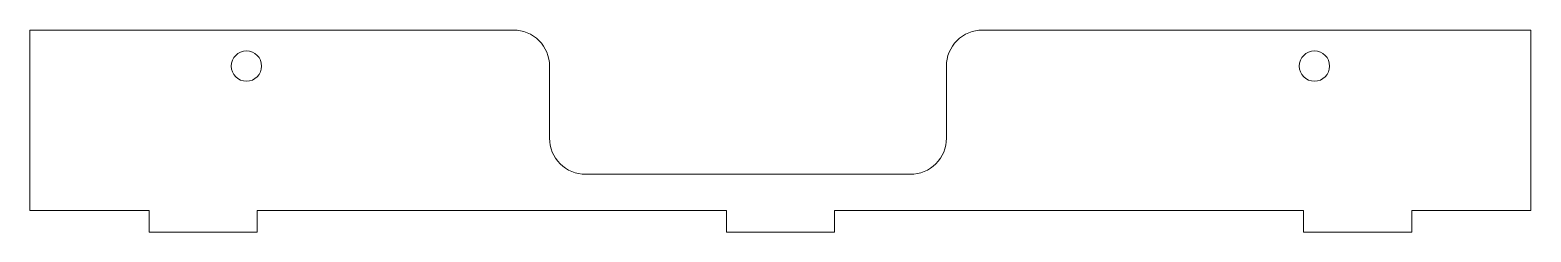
# Model space of a CAD drawing. Extents: x -60 to 148, y -20 to 8.
import ezdxf

# ---------------------------------------------------------------- set-up
doc = ezdxf.new("R2010")
doc.units = 0

msp = doc.modelspace()

# ---------------------------------------------------------------- linework, layer by layer
at = {"color": 7, "linetype": 'Continuous', "lineweight": 15}
msp.add_lwpolyline([(-43.25, -16.67), (-59.75, -16.67), (-59.75, 8.33), (7.25, 8.33, -0.414214), (12.25, 3.33), (12.25, -6.67, 0.414214), (17.25, -11.67), (62.25, -11.67, 0.414214), (67.25, -6.67), (67.25, 3.33, -0.414214), (72.25, 8.33), (148.25, 8.33), (148.25, -16.67), (131.75, -16.67), (131.75, -19.67), (116.75, -19.67), (116.75, -16.67), (51.75, -16.67), (51.75, -19.67), (36.75, -19.67), (36.75, -16.67), (-28.25, -16.67), (-28.25, -19.67), (-43.25, -19.67)], format="xyb", close=True, dxfattribs=at)
for centre in [(-29.75, 3.33), (118.25, 3.33)]:
    msp.add_circle(centre, 2.1, dxfattribs=at)

doc.saveas('drawing.dxf')
